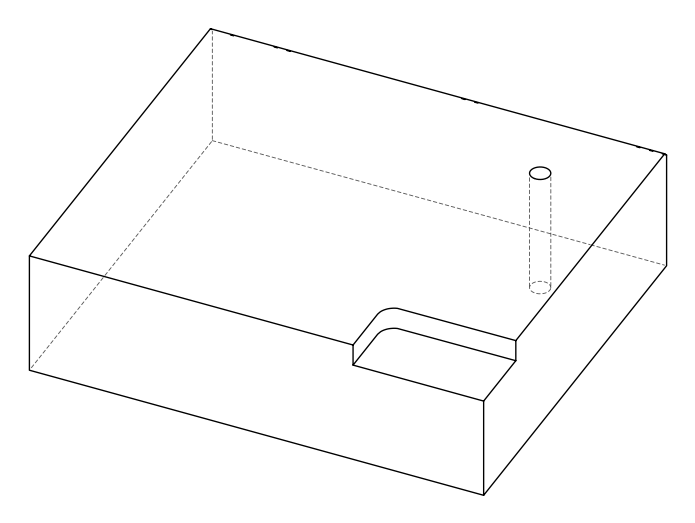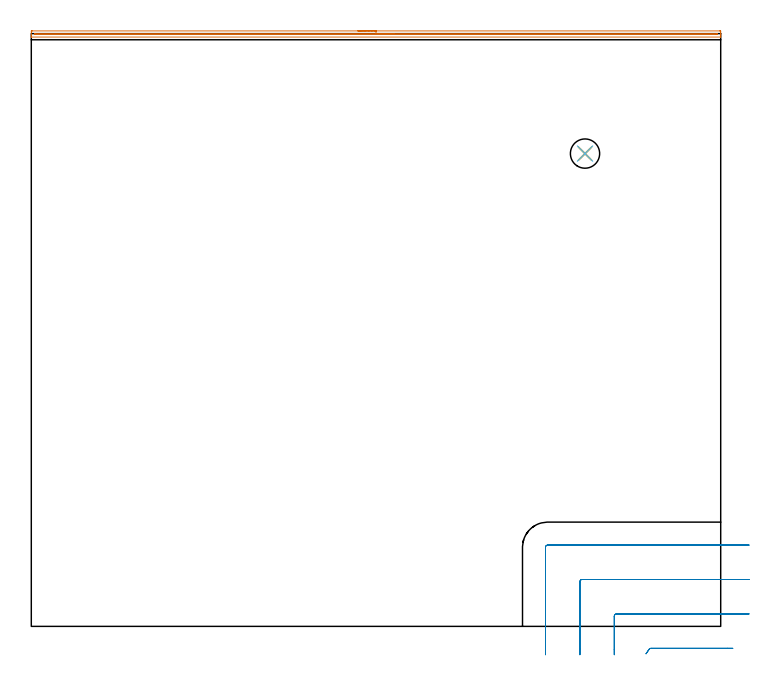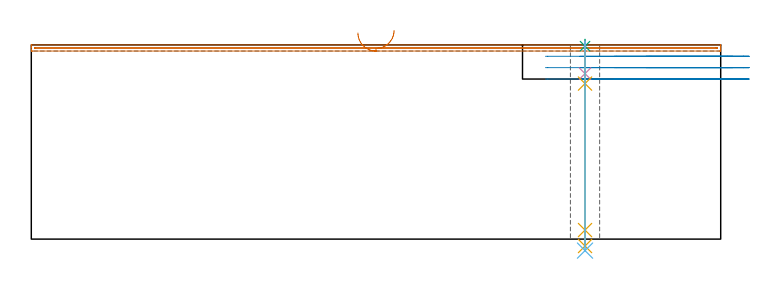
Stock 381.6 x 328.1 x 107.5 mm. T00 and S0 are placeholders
(PLAN: 6 operations, 5 tool changes, 10.4 min)
(1 AREA_MILL | FG_CHAMFER_SURFACE | UGT0205_001 | 6.25 min | 2206 mm3)
(2 MILL_CORNER_NOTCH_RECTANGULAR | CORNER_NOTCH_RECTANGULAR | UGT0201_109 | Follow Part, ap 6.35, ae 75% | 3.02 min | 118855 mm3)
(3 SPOT_DRILL | STEP1HOLE | NXT0321_9005460120000 | 0.03 min | 7 mm3)
(4 DRILL_BLIND_HOLE_INTO_CENTER | STEP1HOLE | NXT0301_077 | 0.07 min | 1289 mm3)
(5 GUN_DRILL_THROUGH_HOLE | STEP1HOLE | UGT0307_007 | 0.54 min | 7264 mm3)
(6 DRILL_TO_ENLARGE_THROUGH_HOLE | STEP1HOLE | UGT0301_286 | 0.47 min | 13574 mm3)
(TOOL UGT0205_001 | Chamfer Mill 20 x 3 x 45 deg. | D20 FL50 Z2)
(TOOL UGT0201_109 | End Mill 25.4 mm | D25.4 FL25 Z2)
(TOOL NXT0321_9005460120000 | NC Spot Drill, 142deg, 12mm, Carbide, Uncoated | D12 PA142 FL30 Z2)
(TOOL NXT0301_077 | Carbide Drill 10.6mm [860.1-1060-053A1-MM 2214] | D10.6 PA140 FL71 Z2)
(TOOL UGT0307_007 | Gun Drill 10 mm | D10 PA130 FL24 Z1)
(TOOL UGT0301_286 | Twist Drill 16.2 mm | D16.2 PA118 FL125 Z2)
(OP 1 AREA_MILL)
G17 G21 G94 G90
T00 M6
G54
G17 G0 G90 X180.8 Y329.6 S1061 M3
G43 Z117.5 H0
Z114.1
G94 G1 X180.838 Z113.228 F250.
X180.952 Z112.364
X181.141 Z111.512
X181.403 Z110.68
X181.737 Z109.874
X182.14 Z109.1
X182.608 Z108.364
X183.14 Z107.672
X183.729 Z107.029
X184.372 Z106.44
X185.064 Z105.909
X185.8 Z105.44
X186.574 Z105.037
X187.38 Z104.703
X188.212 Z104.441
X189.063 Z104.252
X189.928 Z104.138
X190.8 Z104.1
X380.988 Y329.599 Z104.101
X381.376 Y329.596
X381.59 Y329.591 Z104.104
X381.6 Y329.215 Z104.479
Y328.663 Z105.034
Y328.338 Z105.358
Y327.786 Z105.91
Y327.462 Z106.233
Y326.812 Z106.887
Y326.485 Z107.214
X381.598 Y326.341 Z107.352
X381.59 Y326.202 Z107.488
X381.435 Y326.2 Z107.5
X0.165
X0.01 Y326.202 Z107.488
X0.002 Y326.34 Z107.352
X0. Y326.485 Z107.214
Y326.812 Z106.887
Y327.462 Z106.233
Y328.663 Z105.034
X0.005 Y329.215 Z104.479
X0.01 Y329.591 Z104.104
X0.224 Y329.596 Z104.101
X0.612 Y329.6 Z104.1
X190.8
Y328.186 Z105.514
X379.202 Y328.185 Z105.515
X379.36 Y328.184 Z105.516
X379.552 Y328.179 Z105.521
X379.591 Y328.177 Z105.523
X379.595 Y328.15 Z105.55
X379.597 Y328.12 Z105.58
X379.599 Y327.949 Z105.751
X379.596 Y327.705 Z105.995
X379.593 Y327.64 Z106.06
X379.59 Y327.623 Z106.077
X379.565 Y327.62 Z106.08
X379.493 Y327.618 Z106.082
X379.202 Y327.615 Z106.085
X379.047 Y327.614 Z106.086
X2.398 Y327.615 Z106.085
X2.24 Y327.616 Z106.084
X2.048 Y327.621 Z106.079
X2.009 Y327.623 Z106.077
X2.005 Y327.65 Z106.05
X2.003 Y327.68 Z106.02
X2.002 Y327.85 Z105.85
X2.01 Y328.162 Z105.538
X2.022 Y328.18 Z105.52
X2.037 Y328.182 Z105.518
X2.078 Y328.184 Z105.516
X2.161 Y328.185 Z105.515
X2.328 Y328.186 Z105.514
X190.8
X191.672 Z105.552
X192.536 Z105.666
X193.388 Z105.855
X194.22 Z106.117
X195.026 Z106.451
X195.8 Z106.854
X196.536 Z107.323
X197.228 Z107.854
X197.871 Z108.443
X198.46 Z109.086
X198.991 Z109.778
X199.46 Z110.514
X199.863 Z111.288
X200.197 Z112.094
X200.459 Z112.926
X200.648 Z113.778
X200.762 Z114.643
X200.8 Z115.514
G0 Z117.5
M5
M2
(OP 2 MILL_CORNER_NOTCH_RECTANGULAR)
G17 G21 G94 G90
T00 M6
G54
G17 G0 G90 X388.297 Y-12.15 S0 M3
G43 Z117.5 H0
Z101.2
G94 G1 X385.297 F250.
X343.009 F500.
G3 X341.969 Y-12.7 R1.27
G1 X340.269 Y-15.171 F250.
G0 Z117.5
X397.3 Y6.9
Z101.2
G1 X394.3
X323.964 F500.
G3 X322.7 Y5.636 R1.27
G1 Y-12.7
Y-15.7 F250.
G0 Z117.5
X397.3 Y25.95
Z101.2
G1 X394.3
X304.915 F500.
G3 X303.65 Y24.685 R1.27
G1 Y-12.7
Y-15.7 F250.
G0 Z117.5
X397.3 Y45.
Z101.2
G1 X394.3
X285.865 F500.
G3 X284.6 Y43.735 R1.27
G1 Y-12.7
Y-15.7 F250.
G0 Z117.5
X388.297 Y-12.15
Z94.9
G1 X385.297
X343.009 F500.
G3 X341.969 Y-12.7 R1.27
G1 X340.269 Y-15.171 F250.
G0 Z117.5
X397.3 Y6.9
Z94.9
G1 X394.3
X323.964 F500.
G3 X322.7 Y5.636 R1.27
G1 Y-12.7
Y-15.7 F250.
G0 Z117.5
X397.3 Y25.95
Z94.9
G1 X394.3
X304.915 F500.
G3 X303.65 Y24.685 R1.27
G1 Y-12.7
Y-15.7 F250.
G0 Z117.5
X397.3 Y45.
Z94.9
G1 X394.3
X285.865 F500.
G3 X284.6 Y43.735 R1.27
G1 Y-12.7
Y-15.7 F250.
G0 Z117.5
X388.297 Y-12.15
Z88.6
G1 X385.297
X343.009 F500.
G3 X341.969 Y-12.7 R1.27
G1 X340.269 Y-15.171 F250.
G0 Z117.5
X397.3 Y6.9
Z88.6
G1 X394.3
X323.964 F500.
G3 X322.7 Y5.636 R1.27
G1 Y-12.7
Y-15.7 F250.
G0 Z117.5
X397.3 Y25.95
Z88.6
G1 X394.3
X304.915 F500.
G3 X303.65 Y24.685 R1.27
G1 Y-12.7
Y-15.7 F250.
G0 Z117.5
X397.3 Y45.
Z88.6
G1 X394.3
X285.865 F500.
G3 X284.6 Y43.735 R1.27
G1 Y-12.7
Y-15.7 F250.
G0 Z117.5
M5
M2
(OP 3 SPOT_DRILL)
G17 G21 G94 G90
T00 M6
G54
G17 G0 G90 X306.5 Y261.7 S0 M3
G43 Z117.5 H0
G94 G81 G98 Z106.803 F250. R110.5
G80
M5
M2
(OP 4 DRILL_BLIND_HOLE_INTO_CENTER)
G17 G21 G94 G90
T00 M6
G54
G17 G0 G90 X306.5 Y261.7 S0 M3
G43 Z117.5 H1
G94 G81 G98 Z91.6 F250. R109.5
G80
M5
M2
(OP 5 GUN_DRILL_THROUGH_HOLE)
G17 G21 G94 G90
T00 M6
G54
G17 G0 G90 X306.5 Y261.7 M8
G43 Z117.5 H0
Z103.747
S716 M3
G94 G1 Z86.088 F125. M26
G4 X.084
Z5. F250.
G4 X.084
Z-3.832 F125.
G4 X.084
M5
M9
G0 Z103.747
Z117.5
M2
(OP 6 DRILL_TO_ENLARGE_THROUGH_HOLE)
G17 G21 G94 G90
T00 M6
G54
G17 G0 G90 X306.5 Y261.7 S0 M3
G43 Z117.5 H0
G94 G73 G98 Z-6.367 F250. Q14.233 R109.5
G80
M5
M2
